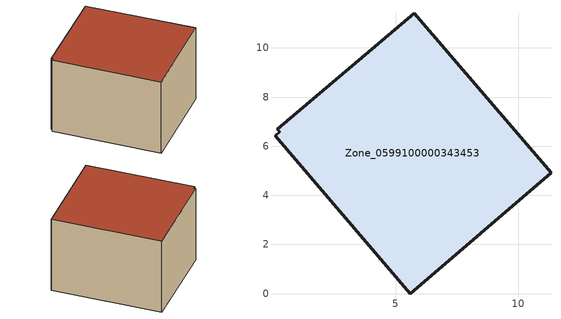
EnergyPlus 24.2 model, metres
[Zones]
Zone_0599100000343453
 floor ground (C_G): 0.09,6.43 0.28,6.59 0.19,6.7 5.76,11.4 11.33,4.91 5.61,0 z0
 wall outside (C_F): 11.33,4.91 5.76,11.4 0.19,6.7 0.28,6.59 0.09,6.43 5.61,0 11.33,4.91 z0:6.26
 roof outside (C_R): 0.28,6.59 0.09,6.43 5.61,0 11.33,4.91 5.76,11.4 0.19,6.7 z6.26
[BUILDING]
Pand.0599100000343453: North Axis=0; Terrain=City; Loads Convergence Tolerance Value=0.04; Temperature Convergence Tolerance Value=0.4; Solar Distribution=FullExterior; Maximum Number of Warmup Days=25; Minimum Number of Warmup Days=1
[Site:Location]
Rotterdam.The.Hague.AP_ZH_NLD Design_Conditions: Latitude=51.96; Longitude=4.45; Time Zone=1; Elevation=-4.5
[SITE:GROUNDTEMPERATURE:BUILDINGSURFACE]
18, 18, 18, 18, 18, 18, 18, 18, 18, 18, 18, 18
[MATERIAL] Thermal Absorptance=0.9; Solar Absorptance=0.7; Visible Absorptance=0.7
Name | Roughness | Thickness | Conductivity | Density | Specific Heat
G.TI.1992-2005 | MediumSmooth | 0.15 | 0.06 | 540 | 1210
F.TI.1992-2005 | Rough | 0.3 | 0.12 | 1920 | 840
R.TI.1992-2005 | MediumRough | 0.2 | 0.08 | 1500 | 1000
[CONSTRUCTION]
C_G: G.TI.1992-2005
C_F: F.TI.1992-2005
C_R: R.TI.1992-2005
[ZONE]
Zone_0599100000343453: Type=1; Multiplier=1; Ceiling Height=Autocalculate; Volume=Autocalculate; Floor Area=autocalculate; Part of Total Floor Area=Yes
[ZONEINFILTRATION:DESIGNFLOWRATE]
Infil_Zone_0599100000343453: Zone or ZoneList or Space or SpaceList=Zone_0599100000343453; Schedule=AlwaysOn; Design Flow Rate Calculation Method=Flow/Area; Flow Rate per Floor Area=0.0015; Constant Term Coefficient=1; Temperature Term Coefficient=0; Velocity Term Coefficient=0; Velocity Squared Term Coefficient=0
[HVACTEMPLATE:ZONE:IDEALLOADSAIRSYSTEM]
Zone_0599100000343453: Maximum Heating Supply Air Temperature=50; Minimum Cooling Supply Air Temperature=13; Maximum Heating Supply Air Humidity Ratio=0.0156; Minimum Cooling Supply Air Humidity Ratio=0.0077; Heating Limit=NoLimit; Cooling Limit=NoLimit; Dehumidification Control Type=ConstantSensibleHeatRatio; Cooling Sensible Heat Ratio=0.7; Dehumidification Setpoint=60; Humidification Control Type=None; Humidification Setpoint=30; Outdoor Air Method=None; Outdoor Air Flow Rate per Person=0.00944; Outdoor Air Flow Rate per Zone Floor Area=0; Outdoor Air Flow Rate per Zone=0; Demand Controlled Ventilation Type=None; Outdoor Air Economizer Type=NoEconomizer; Heat Recovery Type=None; Sensible Heat Recovery Effectiveness=0.7; Latent Heat Recovery Effectiveness=0.65
[ZONECONTROL:THERMOSTAT]
ThermostatControl_Zone_0599100000343453: Zone or ZoneList=Zone_0599100000343453; Control Type Schedule=DualSetpointControlType; Control 1=Thermostat_Zone_0599100000343453; Temperature Difference Between Cutout And Setpoint=0
[THERMOSTATSETPOINT:DUALSETPOINT]
Thermostat_Zone_0599100000343453: Heating Setpoint Temperature Schedule=HeatingSetpoint_Zone_0599100000343453; Cooling Setpoint Temperature Schedule=CoolingSetpoint_Zone_0599100000343453
[SCHEDULE:COMPACT]
HeatingSetpoint_Zone_0599100000343453: Through: 12/31, For: AllDays, Until: 24:00, 21
CoolingSetpoint_Zone_0599100000343453: Through: 12/31, For: AllDays, Until: 24:00, 24
DualSetpointControlType: Through: 12/31, For: AllDays, Until: 24:00, 4
AlwaysOn: Through: 12/31, For: AllDays, Until: 24:00, 1
